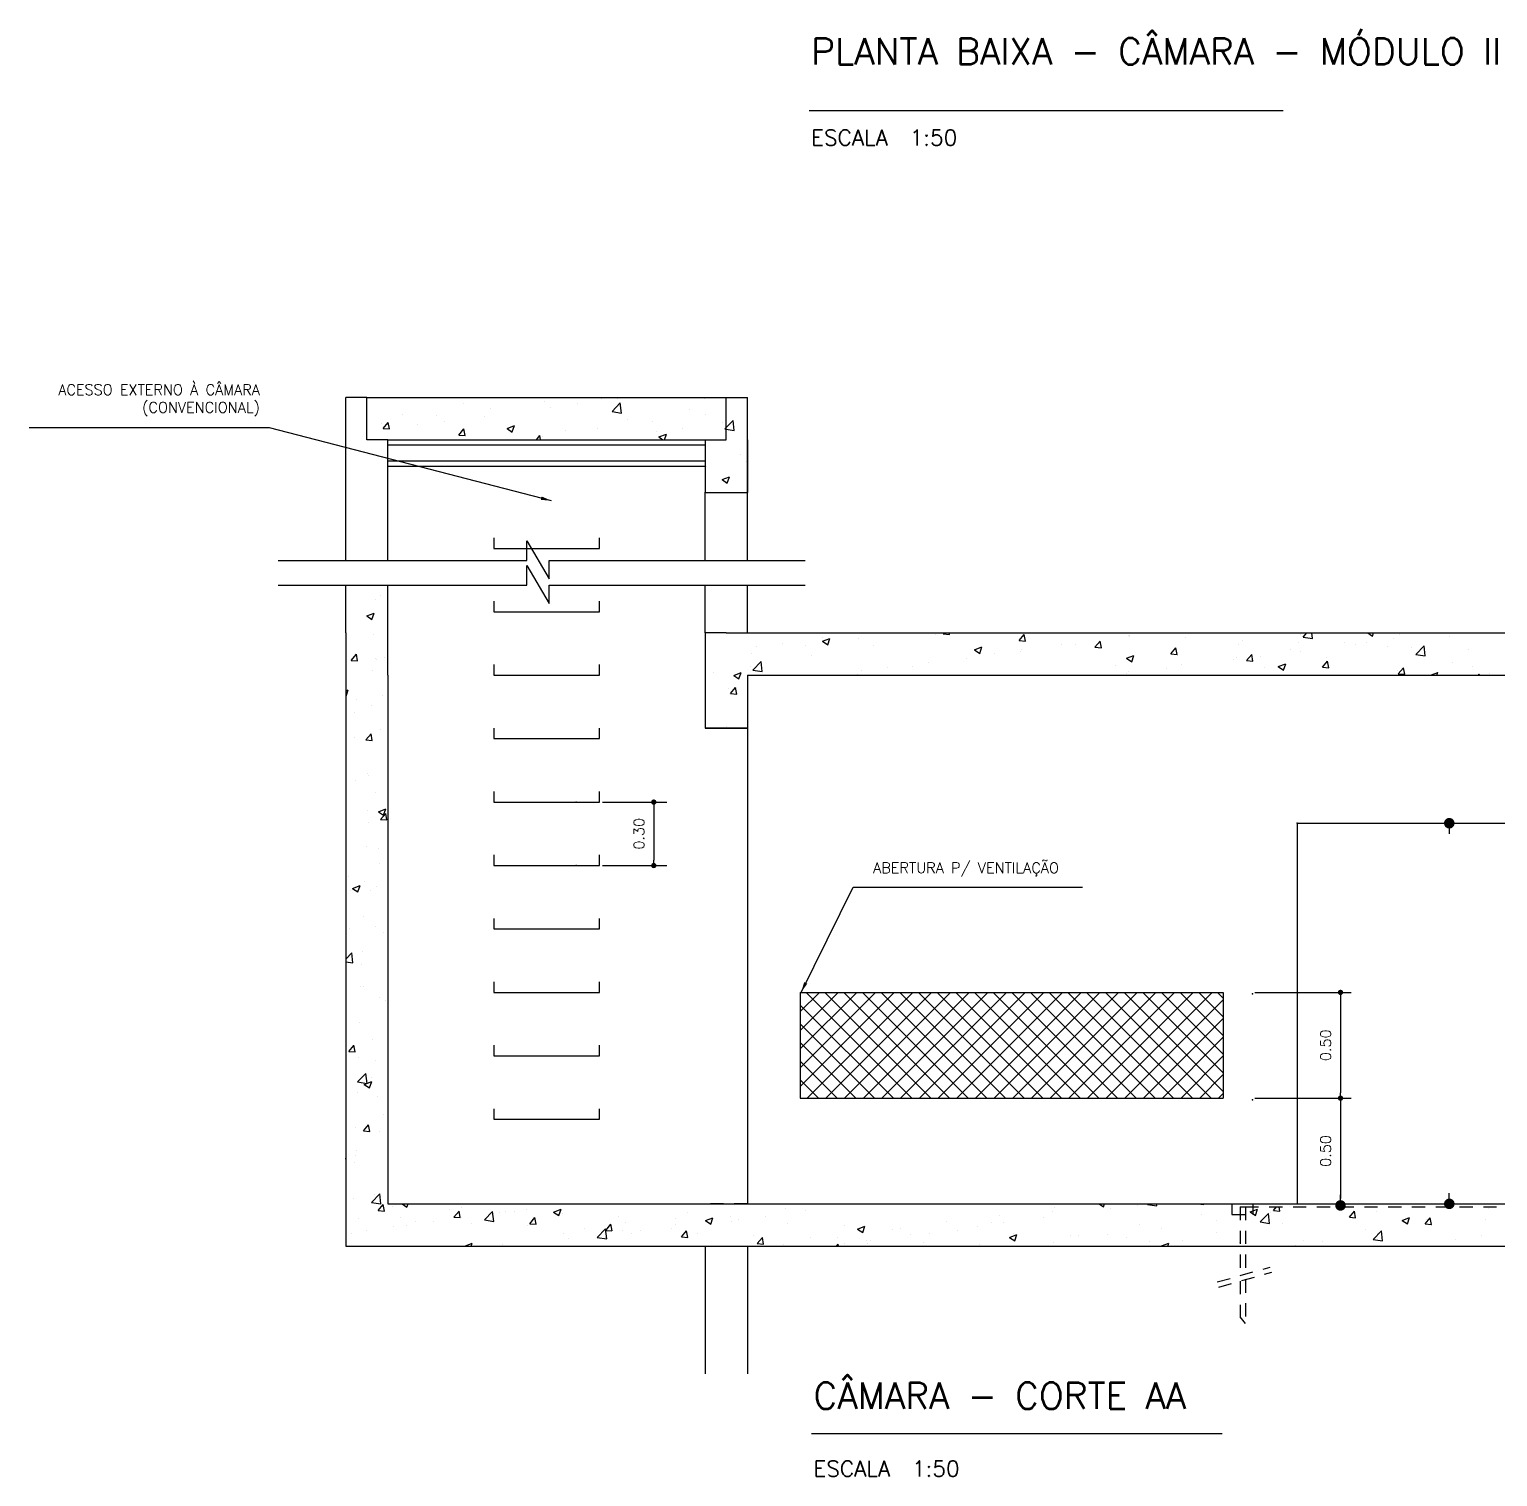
# Model space of a CAD drawing. Extents: x -14.6 to 12.4, y -16 to 11.8.
# Drawn here: x -13.34 to 0.55, y -16 to -2.31 of the extents above; entities that cross this region are included whole.
import ezdxf

# ---------------------------------------------------------------- set-up
doc = ezdxf.new("R2010")
doc.units = 0
doc.header["$LTSCALE"] = 0.5
doc.header["$MEASUREMENT"] = 0
doc.linetypes.add('HIDDEN', pattern=[0.375, 0.25, -0.125])
doc.layers.get('0').update_dxf_attribs({"linetype": 'CONTINUOUS'})
doc.layers.get('DEFPOINTS').update_dxf_attribs({"linetype": 'CONTINUOUS'})
doc.layers.add('DETALHES', color=4, linetype='CONTINUOUS')
doc.styles.add('ROMANS', font='romans')
doc.dimstyles.new('LINEAR', dxfattribs={"dimtxt": 0.1, "dimasz": 0.05, "dimexe": 0.1, "dimexo": 0.3, "dimgap": 0.09, "dimtad": 1, "dimlfac": 0.5, "dimzin": 1, "dimtxsty": 'ROMANS', "dimblk1": 'DOT', "dimblk2": 'DOT', "dimsah": 1, "dimcen": 0.09, "dimclrd": 1, "dimclre": 1, "dimclrt": 3, "dimazin": 3, "dimtfac": 1, "dimtdec": 4, "dimtmove": 0, "dimatfit": 3, "dimtolj": 1, "dimtzin": 1})
doc.dimstyles.new('TEXTO', dxfattribs={"dimtxt": 0.1, "dimasz": 0.1, "dimexe": 0.1, "dimexo": 0.3, "dimgap": 0.09, "dimtad": 1, "dimdec": 4, "dimlfac": 0.5, "dimzin": 5, "dimtxsty": 'ROMANS', "dimcen": 0.09, "dimclrd": 1, "dimclre": 1, "dimclrt": 3, "dimazin": 3, "dimtfac": 1, "dimtdec": 4, "dimtmove": 0, "dimatfit": 3, "dimtolj": 1, "dimtzin": 0})

# ---------------------------------------------------------------- blocks, each defined once
blk = doc.blocks.new('_DOT')
at = {"color": 0, "linetype": 'BYBLOCK'}
blk.add_line((-0.5, 0), (-1, 0), dxfattribs=at)
at = {"color": 0, "linetype": 'BYBLOCK', "const_width": 0.5}
blk.add_lwpolyline([(-0.25, 0, 1), (0.25, 0, 1)], format="xyb", close=True, dxfattribs=at)
blk = doc.blocks.new('*D2')
at = {"color": 1, "linetype": 'BYBLOCK'}
for p, q in [((-7.644, -9.62), (-7.33, -9.62)), ((-7.43, -9.67), (-7.43, -10.17)), ((-7.644, -10.22), (-7.33, -10.22))]:
    blk.add_line(p, q, dxfattribs=at)
at = {"layer": 'DEFPOINTS', "color": 0, "linetype": 'BYBLOCK'}
for p in [(-7.944, -9.62), (-7.944, -10.22), (-7.43, -10.22)]:
    blk.add_point(p, dxfattribs=at)
at = {"color": 1, "linetype": 'BYBLOCK', "xscale": 0.05, "yscale": 0.05, "zscale": 0.05}
for p, rotation in [((-7.43, -9.62), 90), ((-7.43, -10.22), 270)]:
    blk.add_blockref('_DOT', p, dxfattribs=dict(at, rotation=rotation))
at = {"color": 3, "linetype": 'BYBLOCK', "insert": (-7.57, -9.92), "char_height": 0.1, "attachment_point": 5, "rotation": 90, "style": 'ROMANS'}
blk.add_mtext('\\A1;0.30', dxfattribs=at)
blk = doc.blocks.new('*D3')
at = {"color": 1, "linetype": 'BYBLOCK'}
for p, q in [((-1.744, -11.42), (-0.835, -11.42)), ((-0.935, -11.47), (-0.935, -12.37)), ((-1.744, -12.42), (-0.835, -12.42))]:
    blk.add_line(p, q, dxfattribs=at)
at = {"layer": 'DEFPOINTS', "color": 0, "linetype": 'BYBLOCK'}
for p in [(-2.044, -11.42), (-2.044, -12.42), (-0.935, -12.42)]:
    blk.add_point(p, dxfattribs=at)
at = {"color": 1, "linetype": 'BYBLOCK', "xscale": 0.05, "yscale": 0.05, "zscale": 0.05}
for p, rotation in [((-0.935, -11.42), 90), ((-0.935, -12.42), 270)]:
    blk.add_blockref('_DOT', p, dxfattribs=dict(at, rotation=rotation))
at = {"color": 3, "linetype": 'BYBLOCK', "insert": (-1.075, -11.92), "char_height": 0.1, "attachment_point": 5, "rotation": 90, "style": 'ROMANS'}
blk.add_mtext('\\A1;0.50', dxfattribs=at)
blk = doc.blocks.new('*D4')
at = {"color": 1, "linetype": 'BYBLOCK'}
for p, q in [((-1.744, -12.42), (-0.835, -12.42)), ((-0.935, -12.47), (-0.935, -13.37)), ((-1.744, -13.42), (-0.835, -13.42))]:
    blk.add_line(p, q, dxfattribs=at)
at = {"layer": 'DEFPOINTS', "color": 0, "linetype": 'BYBLOCK'}
for p in [(-2.044, -12.42), (-2.044, -13.42), (-0.935, -13.42)]:
    blk.add_point(p, dxfattribs=at)
at = {"color": 1, "linetype": 'BYBLOCK', "xscale": 0.05, "yscale": 0.05, "zscale": 0.05}
for p, rotation in [((-0.935, -12.42), 90), ((-0.935, -13.42), 270)]:
    blk.add_blockref('_DOT', p, dxfattribs=dict(at, rotation=rotation))
at = {"color": 3, "linetype": 'BYBLOCK', "insert": (-1.075, -12.92), "char_height": 0.1, "attachment_point": 5, "rotation": 90, "style": 'ROMANS'}
blk.add_mtext('\\A1;0.50', dxfattribs=at)

msp = doc.modelspace()

# ---------------------------------------------------------------- linework, layer by layer
at = {"color": 8}
for p, q in [((-5.961, -3.077), (-1.477, -3.077)), ((-5.939, -15.593), (-2.055, -15.593))]:
    msp.add_line(p, q, dxfattribs=at)
at = {"color": 4}
for p, q in [((-10.144, -5.792), (-10.344, -5.792)), ((-10.344, -7.335), (-10.344, -5.792)), ((-10.144, -5.792), (-6.744, -5.792)), ((-10.144, -6.192), (-10.144, -5.792)), ((-6.744, -5.792), (-6.544, -5.792)), ((-6.744, -6.192), (-6.744, -5.792)), ((-6.544, -7.335), (-6.544, -5.792)), ((-9.944, -6.192), (-10.144, -6.192)), ((-9.944, -6.192), (-6.944, -6.192)), ((-9.944, -7.335), (-9.944, -6.192)), ((-6.944, -6.192), (-6.744, -6.192)), ((-6.944, -6.192), (-6.944, -6.692)), ((-6.544, -6.192), (-6.544, -6.692)), ((-6.944, -7.335), (-6.944, -6.69)), ((-6.944, -6.692), (-6.544, -6.692)), ((-10.344, -8.02), (-10.344, -7.569)), ((-9.944, -8.42), (-9.944, -7.569)), ((-6.944, -8.02), (-6.944, -7.569)), ((-6.544, -8.02), (-6.544, -7.569)), ((-10.344, -8.02), (-10.344, -13.82)), ((-6.744, -8.02), (-6.944, -8.02)), ((-6.944, -8.02), (-6.944, -8.92)), ((-6.744, -8.02), (9.056, -8.02)), ((-9.944, -8.42), (-9.944, -13.42)), ((-6.544, -8.42), (8.656, -8.42)), ((-6.544, -8.42), (-6.544, -8.92)), ((-6.544, -8.92), (-6.944, -8.92)), ((-6.944, -8.92), (-6.544, -8.92)), ((-9.944, -13.42), (-1.963, -13.42)), ((-1.963, -13.42), (-1.763, -13.42)), ((-1.763, -13.42), (8.656, -13.42)), ((-10.344, -13.82), (9.056, -13.82)), ((-6.944, -13.82), (-6.944, -15.029)), ((-6.544, -13.82), (-6.544, -15.029))]:
    msp.add_line(p, q, dxfattribs=at)
at = {"color": 1}
for p, q in [((-8.467, -5.832), (-8.467, -5.832)), ((-7.936, -5.792), (-7.929, -5.797)), ((-7.928, -5.797), (-7.927, -5.792)), ((-7.774, -5.804), (-7.774, -5.804)), ((-6.948, -5.803), (-6.948, -5.803)), ((-9.811, -5.954), (-9.811, -5.954)), ((-9.486, -5.966), (-9.486, -5.966)), ((-9.228, -5.854), (-9.228, -5.854)), ((-9.035, -5.97), (-9.035, -5.97)), ((-8.972, -5.896), (-8.972, -5.896)), ((-8.403, -5.887), (-8.403, -5.887)), ((-8.153, -5.854), (-8.153, -5.854)), ((-7.825, -5.926), (-7.747, -5.845)), ((-7.825, -5.926), (-7.736, -5.94)), ((-7.736, -5.94), (-7.747, -5.845)), ((-7.096, -5.904), (-7.096, -5.904)), ((-6.941, -5.956), (-6.941, -5.956)), ((-10.005, -6.041), (-10.005, -6.041)), ((-9.99, -6.086), (-9.942, -6.029)), ((-9.99, -6.086), (-9.93, -6.091)), ((-9.93, -6.091), (-9.942, -6.028)), ((-9.664, -6.053), (-9.664, -6.053)), ((-9.413, -6.02), (-9.413, -6.02)), ((-9.273, -6.149), (-9.225, -6.091)), ((-9.213, -6.154), (-9.225, -6.091)), ((-8.818, -6.086), (-8.748, -6.059)), ((-8.818, -6.086), (-8.769, -6.12)), ((-8.769, -6.119), (-8.748, -6.059)), ((-8.263, -6.104), (-8.263, -6.104)), ((-7.96, -6.09), (-7.96, -6.09)), ((-7.679, -6.004), (-7.679, -6.004)), ((-7.446, -6.02), (-7.446, -6.02)), ((-7.155, -6.082), (-7.155, -6.082)), ((-6.776, -6.032), (-6.776, -6.032)), ((-6.758, -6.091), (-6.744, -6.077)), ((-6.758, -6.091), (-6.744, -6.093)), ((-6.744, -6.077), (-6.68, -6.01)), ((-6.744, -6.093), (-6.669, -6.105)), ((-6.669, -6.105), (-6.68, -6.01)), ((-9.273, -6.149), (-9.213, -6.154)), ((-8.539, -6.192), (-8.507, -6.154)), ((-8.5, -6.192), (-8.507, -6.154)), ((-8.479, -6.165), (-8.479, -6.165)), ((-7.405, -6.115), (-7.405, -6.115)), ((-7.381, -6.166), (-7.311, -6.139)), ((-7.381, -6.166), (-7.343, -6.192)), ((-7.329, -6.192), (-7.311, -6.139)), ((-6.609, -6.336), (-6.609, -6.336)), ((-6.554, -6.4), (-6.554, -6.4)), ((-6.784, -6.569), (-6.714, -6.542)), ((-6.784, -6.569), (-6.735, -6.602)), ((-6.735, -6.602), (-6.714, -6.542)), ((-8.632, -7.148), (-8.419, -7.508)), ((-8.632, -7.335), (-8.632, -7.148)), ((-10.984, -7.335), (-8.632, -7.335)), ((-8.419, -7.335), (-5.997, -7.335)), ((-8.419, -7.508), (-8.419, -7.335)), ((-8.632, -7.381), (-8.419, -7.741)), ((-8.632, -7.569), (-8.632, -7.381)), ((-10.984, -7.569), (-8.632, -7.569)), ((-8.419, -7.569), (-5.997, -7.569)), ((-8.419, -7.741), (-8.419, -7.569)), ((-10.066, -7.706), (-10.066, -7.706)), ((-10.015, -7.67), (-10.015, -7.67)), ((-10.145, -7.859), (-10.075, -7.832)), ((-10.145, -7.859), (-10.096, -7.892)), ((-10.096, -7.892), (-10.075, -7.832)), ((-10.078, -8.039), (-10.078, -8.039)), ((-4.769, -8.036), (-4.769, -8.036)), ((-4.692, -8.03), (-4.684, -8.02)), ((-4.692, -8.03), (-4.632, -8.035)), ((-4.632, -8.035), (-4.635, -8.02)), ((-3.975, -8.092), (-3.926, -8.035)), ((-3.915, -8.098), (-3.926, -8.035)), ((-3.465, -8.022), (-3.465, -8.022)), ((-2.944, -8.046), (-2.944, -8.046)), ((-2.931, -8.044), (-2.931, -8.044)), ((-1.311, -8.032), (-1.311, -8.032)), ((-1.289, -8.059), (-1.252, -8.02)), ((-1.2, -8.072), (-1.206, -8.02)), ((-0.678, -8.02), (-0.633, -8.05)), ((-0.633, -8.05), (-0.622, -8.02)), ((-0.38, -8.039), (-0.38, -8.039)), ((-0.057, -8.026), (-0.057, -8.026)), ((0.094, -8.051), (0.094, -8.051)), ((-6.463, -8.15), (-6.463, -8.15)), ((-6.212, -8.117), (-6.212, -8.117)), ((-5.994, -8.14), (-5.994, -8.14)), ((-5.834, -8.067), (-5.834, -8.067)), ((-5.834, -8.099), (-5.764, -8.072)), ((-5.834, -8.099), (-5.784, -8.133)), ((-5.784, -8.133), (-5.764, -8.072)), ((-5.489, -8.076), (-5.489, -8.076)), ((-5.353, -8.136), (-5.353, -8.136)), ((-4.397, -8.179), (-4.327, -8.152)), ((-4.397, -8.179), (-4.347, -8.213)), ((-4.347, -8.213), (-4.327, -8.152)), ((-3.975, -8.092), (-3.915, -8.098)), ((-3.954, -8.179), (-3.954, -8.179)), ((-3.575, -8.129), (-3.575, -8.129)), ((-3.443, -8.125), (-3.443, -8.125)), ((-3.257, -8.155), (-3.209, -8.098)), ((-3.257, -8.155), (-3.197, -8.16)), ((-3.197, -8.16), (-3.209, -8.098)), ((-2.93, -8.054), (-2.93, -8.054)), ((-2.54, -8.218), (-2.492, -8.16)), ((-2.48, -8.223), (-2.492, -8.16)), ((-2.397, -8.067), (-2.397, -8.067)), ((-1.895, -8.132), (-1.895, -8.132)), ((-1.863, -8.089), (-1.863, -8.089)), ((-1.404, -8.178), (-1.404, -8.178)), ((-1.33, -8.112), (-1.33, -8.112)), ((-1.317, -8.192), (-1.317, -8.192)), ((-1.289, -8.059), (-1.2, -8.072)), ((-0.899, -8.114), (-0.899, -8.114)), ((-0.796, -8.134), (-0.796, -8.134)), ((-0.686, -8.109), (-0.686, -8.109)), ((-0.489, -8.151), (-0.489, -8.151)), ((-0.435, -8.076), (-0.435, -8.076)), ((-0.262, -8.157), (-0.262, -8.157)), ((-0.222, -8.224), (-0.144, -8.143)), ((-0.133, -8.238), (-0.144, -8.143)), ((0.272, -8.179), (0.272, -8.179)), ((-10.291, -8.28), (-10.243, -8.222)), ((-10.291, -8.28), (-10.231, -8.285)), ((-10.231, -8.285), (-10.243, -8.222)), ((-10.065, -8.262), (-10.065, -8.262)), ((-10.056, -8.267), (-10.056, -8.267)), ((-9.981, -8.253), (-9.981, -8.253)), ((-6.507, -8.211), (-6.507, -8.211)), ((-6.493, -8.371), (-6.415, -8.289)), ((-6.404, -8.384), (-6.415, -8.289)), ((-5.936, -8.236), (-5.936, -8.236)), ((-4.836, -8.295), (-4.836, -8.295)), ((-4.468, -8.264), (-4.468, -8.264)), ((-4.204, -8.212), (-4.204, -8.212)), ((-3.963, -8.2), (-3.963, -8.2)), ((-3.061, -8.332), (-3.061, -8.332)), ((-2.96, -8.259), (-2.89, -8.232)), ((-2.96, -8.259), (-2.91, -8.293)), ((-2.91, -8.293), (-2.89, -8.232)), ((-2.54, -8.218), (-2.48, -8.223)), ((-2.478, -8.232), (-2.478, -8.232)), ((-2.437, -8.323), (-2.437, -8.323)), ((-1.946, -8.275), (-1.946, -8.275)), ((-1.918, -8.248), (-1.918, -8.248)), ((-1.823, -8.281), (-1.775, -8.223)), ((-1.823, -8.281), (-1.763, -8.286)), ((-1.763, -8.286), (-1.774, -8.223)), ((-1.696, -8.242), (-1.696, -8.242)), ((-1.523, -8.339), (-1.453, -8.312)), ((-1.473, -8.373), (-1.452, -8.312)), ((-1.105, -8.343), (-1.057, -8.286)), ((-1.072, -8.251), (-1.072, -8.251)), ((-1.046, -8.349), (-1.057, -8.286)), ((-0.222, -8.224), (-0.133, -8.238)), ((0.122, -8.301), (0.122, -8.301)), ((-10.09, -8.372), (-10.09, -8.372)), ((-6.863, -8.397), (-6.863, -8.397)), ((-6.674, -8.422), (-6.604, -8.395)), ((-6.674, -8.422), (-6.624, -8.455)), ((-6.624, -8.455), (-6.604, -8.395)), ((-6.519, -8.336), (-6.519, -8.336)), ((-6.493, -8.371), (-6.404, -8.384)), ((-6.329, -8.42), (-6.329, -8.42)), ((-5.501, -8.409), (-5.501, -8.409)), ((-5.465, -8.378), (-5.465, -8.378)), ((-5.215, -8.345), (-5.215, -8.345)), ((-4.981, -8.334), (-4.981, -8.334)), ((-2.957, -8.408), (-2.957, -8.408)), ((-2.942, -8.387), (-2.942, -8.387)), ((-2.578, -8.358), (-2.578, -8.358)), ((-1.655, -8.351), (-1.655, -8.351)), ((-1.523, -8.339), (-1.473, -8.373)), ((-1.105, -8.343), (-1.046, -8.349)), ((-0.392, -8.372), (-0.392, -8.372)), ((-0.388, -8.406), (-0.34, -8.349)), ((-0.388, -8.406), (-0.328, -8.411)), ((-0.328, -8.411), (-0.34, -8.349)), ((-0.085, -8.419), (-0.015, -8.393)), ((-0.085, -8.419), (-0.085, -8.42)), ((-0.025, -8.42), (-0.015, -8.392)), ((0.312, -8.337), (0.312, -8.337)), ((0.37, -8.42), (0.377, -8.411)), ((0.379, -8.42), (0.377, -8.411)), ((0.476, -8.401), (0.476, -8.401)), ((-10.344, -8.567), (-10.319, -8.557)), ((-10.339, -8.617), (-10.319, -8.557)), ((-6.726, -8.544), (-6.726, -8.544)), ((-6.705, -8.594), (-6.657, -8.536)), ((-6.705, -8.594), (-6.645, -8.599)), ((-6.645, -8.599), (-6.657, -8.536)), ((-6.652, -8.532), (-6.652, -8.532)), ((-10.344, -8.614), (-10.339, -8.617)), ((-10.244, -8.648), (-10.244, -8.648)), ((-10.102, -8.705), (-10.102, -8.705)), ((-9.994, -8.615), (-9.994, -8.615)), ((-10.264, -8.77), (-10.264, -8.77)), ((-10.257, -9.009), (-10.257, -9.009)), ((-10.152, -9.032), (-10.104, -8.975)), ((-10.092, -9.037), (-10.104, -8.974)), ((-10.018, -8.937), (-10.018, -8.937)), ((-6.738, -8.906), (-6.738, -8.906)), ((-10.152, -9.032), (-10.093, -9.037)), ((-10.114, -9.037), (-10.114, -9.037)), ((-10.248, -9.416), (-10.248, -9.416)), ((-10.142, -9.354), (-10.142, -9.354)), ((-10.127, -9.37), (-10.127, -9.37)), ((-10.059, -9.533), (-10.059, -9.533)), ((-10.139, -9.703), (-10.139, -9.703)), ((-10.035, -9.712), (-9.965, -9.685)), ((-10.035, -9.712), (-9.985, -9.745)), ((-9.985, -9.745), (-9.965, -9.685)), ((-10.124, -9.812), (-10.124, -9.812)), ((-10.014, -9.784), (-9.965, -9.727)), ((-10.014, -9.784), (-9.954, -9.789)), ((-9.954, -9.789), (-9.965, -9.727)), ((-10.151, -10.036), (-10.151, -10.036)), ((-10.036, -10.059), (-10.036, -10.059)), ((-10.021, -10.203), (-10.021, -10.203)), ((-10.319, -10.323), (-10.319, -10.323)), ((-10.278, -10.437), (-10.208, -10.41)), ((-10.229, -10.47), (-10.208, -10.41)), ((-10.163, -10.369), (-10.163, -10.369)), ((-10.299, -10.454), (-10.299, -10.454)), ((-10.278, -10.437), (-10.229, -10.47)), ((-10.108, -10.457), (-10.108, -10.457)), ((-10.049, -10.421), (-10.049, -10.421)), ((-10.312, -10.815), (-10.312, -10.815)), ((-10.175, -10.702), (-10.175, -10.702)), ((-10.062, -10.8), (-10.062, -10.8)), ((-9.984, -10.854), (-9.984, -10.854)), ((-10.344, -11.107), (-10.286, -11.046)), ((-10.275, -11.141), (-10.286, -11.046)), ((-10.187, -11.035), (-10.187, -11.035)), ((-10.344, -11.13), (-10.275, -11.141)), ((-10.196, -11.16), (-10.196, -11.16)), ((-10.2, -11.368), (-10.2, -11.368)), ((-10.179, -11.365), (-10.179, -11.365)), ((-10.024, -11.469), (-10.024, -11.469)), ((-9.968, -11.499), (-9.968, -11.499)), ((-6.044, -12.309), (-5.156, -11.42)), ((-6.044, -12.132), (-5.332, -11.42)), ((-6.044, -11.955), (-5.509, -11.42)), ((-6.044, -11.779), (-5.686, -11.42)), ((-6.044, -11.602), (-5.863, -11.42)), ((-4.988, -12.42), (-5.988, -11.42)), ((-5.979, -12.42), (-4.979, -11.42)), ((-4.811, -12.42), (-5.811, -11.42)), ((-5.802, -12.42), (-4.802, -11.42)), ((-4.634, -12.42), (-5.634, -11.42)), ((-5.625, -12.42), (-4.625, -11.42)), ((-4.457, -12.42), (-5.457, -11.42)), ((-5.448, -12.42), (-4.448, -11.42)), ((-4.28, -12.42), (-5.28, -11.42)), ((-5.272, -12.42), (-4.272, -11.42)), ((-4.104, -12.42), (-5.104, -11.42)), ((-5.095, -12.42), (-4.095, -11.42)), ((-3.927, -12.42), (-4.927, -11.42)), ((-4.918, -12.42), (-3.918, -11.42)), ((-3.75, -12.42), (-4.75, -11.42)), ((-4.741, -12.42), (-3.741, -11.42)), ((-3.573, -12.42), (-4.573, -11.42)), ((-4.565, -12.42), (-3.565, -11.42)), ((-3.397, -12.42), (-4.397, -11.42)), ((-4.388, -12.42), (-3.388, -11.42)), ((-3.22, -12.42), (-4.22, -11.42)), ((-4.211, -12.42), (-3.211, -11.42)), ((-3.043, -12.42), (-4.043, -11.42)), ((-4.034, -12.42), (-3.034, -11.42)), ((-2.866, -12.42), (-3.866, -11.42)), ((-3.857, -12.42), (-2.857, -11.42)), ((-2.689, -12.42), (-3.689, -11.42)), ((-3.681, -12.42), (-2.681, -11.42)), ((-2.513, -12.42), (-3.513, -11.42)), ((-3.504, -12.42), (-2.504, -11.42)), ((-2.336, -12.42), (-3.336, -11.42)), ((-3.327, -12.42), (-2.327, -11.42)), ((-2.159, -12.42), (-3.159, -11.42)), ((-3.15, -12.42), (-2.15, -11.42)), ((-2.044, -12.358), (-2.982, -11.42)), ((-2.974, -12.42), (-2.044, -11.491)), ((-2.044, -12.181), (-2.806, -11.42)), ((-2.044, -12.004), (-2.629, -11.42)), ((-2.044, -11.828), (-2.452, -11.42)), ((-2.044, -11.651), (-2.275, -11.42)), ((-5.164, -12.42), (-6.044, -11.54)), ((-10.212, -11.701), (-10.212, -11.701)), ((-5.341, -12.42), (-6.044, -11.717)), ((-2.797, -12.42), (-2.044, -11.668)), ((-10.315, -11.978), (-10.266, -11.921)), ((-10.255, -11.983), (-10.266, -11.92)), ((-10.091, -11.865), (-10.091, -11.865)), ((-5.518, -12.42), (-6.044, -11.893)), ((-2.62, -12.42), (-2.044, -11.844)), ((-10.315, -11.978), (-10.255, -11.983)), ((-10.224, -12.034), (-10.224, -12.034)), ((-10.065, -12.066), (-10.065, -12.066)), ((-5.695, -12.42), (-6.044, -12.07)), ((-2.443, -12.42), (-2.044, -12.021)), ((-10.231, -12.267), (-10.154, -12.186)), ((-10.142, -12.281), (-10.153, -12.186)), ((-2.266, -12.42), (-2.044, -12.198)), ((-10.231, -12.267), (-10.143, -12.281)), ((-10.168, -12.29), (-10.098, -12.263)), ((-10.168, -12.29), (-10.118, -12.323)), ((-10.118, -12.323), (-10.098, -12.263)), ((-10.104, -12.227), (-10.104, -12.227)), ((-5.871, -12.42), (-6.044, -12.247)), ((-10.236, -12.366), (-10.236, -12.366)), ((-10.039, -12.407), (-10.039, -12.407)), ((-2.09, -12.42), (-2.044, -12.375)), ((-9.988, -12.571), (-9.988, -12.571)), ((-10.248, -12.699), (-10.248, -12.699)), ((-10.176, -12.73), (-10.128, -12.673)), ((-10.176, -12.73), (-10.116, -12.735)), ((-10.116, -12.735), (-10.128, -12.673)), ((-10.027, -12.735), (-10.027, -12.735)), ((-10.344, -12.989), (-10.341, -12.988)), ((-10.344, -12.997), (-10.341, -12.988)), ((-10.26, -13.032), (-10.26, -13.032)), ((-10.251, -12.966), (-10.251, -12.966)), ((-10.238, -12.915), (-10.238, -12.915)), ((-10.099, -13.407), (-10.021, -13.326)), ((-10.01, -13.42), (-10.021, -13.326)), ((-10.273, -13.365), (-10.273, -13.365)), ((-10.099, -13.407), (-10.01, -13.421)), ((-10.068, -13.332), (-10.068, -13.332)), ((-10.037, -13.482), (-9.989, -13.425)), ((-9.977, -13.488), (-9.989, -13.425)), ((-9.899, -13.449), (-9.899, -13.449)), ((-9.811, -13.42), (-9.765, -13.451)), ((-9.765, -13.451), (-9.754, -13.42)), ((-9.245, -13.452), (-9.245, -13.452)), ((-8.256, -13.423), (-8.256, -13.423)), ((-6.188, -13.467), (-6.188, -13.467)), ((-3.638, -13.451), (-3.638, -13.451)), ((-3.219, -13.42), (-3.176, -13.449)), ((-3.176, -13.449), (-3.166, -13.42)), ((-3.108, -13.465), (-3.108, -13.465)), ((-2.858, -13.432), (-2.858, -13.432)), ((-2.761, -13.426), (-2.755, -13.42)), ((-2.761, -13.426), (-2.672, -13.44)), ((-2.672, -13.439), (-2.674, -13.42)), ((-2.286, -13.42), (-2.286, -13.42)), ((-2.286, -13.42), (-2.226, -13.426)), ((-2.226, -13.426), (-2.227, -13.42)), ((-1.789, -13.495), (-1.719, -13.469)), ((-1.739, -13.529), (-1.719, -13.469)), ((-1.569, -13.483), (-1.54, -13.449)), ((-1.509, -13.488), (-1.516, -13.449)), ((0.465, -13.466), (0.465, -13.466)), ((-10.222, -13.56), (-10.222, -13.56)), ((-10.037, -13.482), (-9.977, -13.488)), ((-9.829, -13.552), (-9.829, -13.552)), ((-9.688, -13.583), (-9.688, -13.583)), ((-9.516, -13.589), (-9.516, -13.589)), ((-9.365, -13.471), (-9.365, -13.471)), ((-9.32, -13.545), (-9.272, -13.488)), ((-9.32, -13.545), (-9.26, -13.55)), ((-9.26, -13.55), (-9.272, -13.488)), ((-9.252, -13.553), (-9.252, -13.553)), ((-9.154, -13.606), (-9.154, -13.606)), ((-9.032, -13.572), (-8.954, -13.491)), ((-9.032, -13.572), (-8.943, -13.586)), ((-8.943, -13.586), (-8.954, -13.491)), ((-8.885, -13.506), (-8.885, -13.506)), ((-8.831, -13.494), (-8.831, -13.494)), ((-8.747, -13.489), (-8.747, -13.489)), ((-8.635, -13.473), (-8.635, -13.473)), ((-8.603, -13.608), (-8.554, -13.55)), ((-8.603, -13.608), (-8.543, -13.613)), ((-8.543, -13.613), (-8.554, -13.55)), ((-8.377, -13.498), (-8.307, -13.471)), ((-8.377, -13.498), (-8.328, -13.531)), ((-8.328, -13.531), (-8.307, -13.471)), ((-8.297, -13.516), (-8.297, -13.516)), ((-7.763, -13.539), (-7.763, -13.539)), ((-7.697, -13.601), (-7.697, -13.601)), ((-7.229, -13.561), (-7.229, -13.561)), ((-7.114, -13.501), (-7.114, -13.501)), ((-6.94, -13.578), (-6.87, -13.551)), ((-6.94, -13.578), (-6.891, -13.611)), ((-6.89, -13.611), (-6.87, -13.551)), ((-6.702, -13.537), (-6.702, -13.537)), ((-6.696, -13.584), (-6.696, -13.584)), ((-6.627, -13.568), (-6.627, -13.568)), ((-6.376, -13.535), (-6.376, -13.535)), ((-6.162, -13.607), (-6.162, -13.607)), ((-5.998, -13.485), (-5.998, -13.485)), ((-4.662, -13.59), (-4.662, -13.59)), ((-4.239, -13.597), (-4.239, -13.597)), ((-4.157, -13.526), (-4.157, -13.526)), ((-4.118, -13.598), (-4.118, -13.598)), ((-3.74, -13.548), (-3.74, -13.548)), ((-3.656, -13.497), (-3.656, -13.497)), ((-2.25, -13.517), (-2.25, -13.517)), ((-2.112, -13.575), (-2.112, -13.575)), ((-1.789, -13.495), (-1.739, -13.529)), ((-1.694, -13.591), (-1.616, -13.51)), ((-1.694, -13.591), (-1.605, -13.605)), ((-1.605, -13.605), (-1.616, -13.51)), ((-1.599, -13.504), (-1.599, -13.504)), ((-1.569, -13.483), (-1.509, -13.488)), ((-0.851, -13.546), (-0.803, -13.489)), ((-0.851, -13.546), (-0.792, -13.551)), ((-0.85, -13.527), (-0.85, -13.527)), ((-0.792, -13.551), (-0.803, -13.488)), ((-0.599, -13.494), (-0.599, -13.494)), ((-0.352, -13.576), (-0.281, -13.549)), ((-0.352, -13.576), (-0.302, -13.609)), ((-0.302, -13.609), (-0.281, -13.549)), ((-0.134, -13.609), (-0.086, -13.551)), ((-0.134, -13.609), (-0.074, -13.614)), ((-0.119, -13.566), (-0.119, -13.566)), ((-0.074, -13.614), (-0.086, -13.551)), ((0.432, -13.564), (0.432, -13.564)), ((-10.285, -13.698), (-10.285, -13.698)), ((-10.146, -13.672), (-10.146, -13.672)), ((-9.895, -13.639), (-9.895, -13.639)), ((-9.765, -13.623), (-9.765, -13.623)), ((-8.62, -13.628), (-8.62, -13.628)), ((-8.28, -13.701), (-8.28, -13.701)), ((-8.24, -13.747), (-8.24, -13.747)), ((-8.086, -13.651), (-8.086, -13.651)), ((-7.964, -13.738), (-7.887, -13.657)), ((-7.964, -13.738), (-7.875, -13.752)), ((-7.887, -13.734), (-7.887, -13.734)), ((-7.875, -13.752), (-7.886, -13.657)), ((-7.885, -13.671), (-7.837, -13.613)), ((-7.885, -13.671), (-7.826, -13.676)), ((-7.825, -13.676), (-7.837, -13.613)), ((-7.726, -13.676), (-7.726, -13.676)), ((-7.637, -13.701), (-7.637, -13.701)), ((-7.552, -13.673), (-7.552, -13.673)), ((-7.258, -13.651), (-7.258, -13.651)), ((-7.221, -13.612), (-7.221, -13.612)), ((-7.168, -13.733), (-7.12, -13.676)), ((-7.168, -13.733), (-7.108, -13.739)), ((-7.108, -13.739), (-7.12, -13.676)), ((-7.019, -13.696), (-7.019, -13.696)), ((-6.485, -13.718), (-6.485, -13.718)), ((-6.451, -13.796), (-6.403, -13.739)), ((-6.391, -13.801), (-6.403, -13.739)), ((-5.951, -13.741), (-5.951, -13.741)), ((-5.695, -13.736), (-5.695, -13.736)), ((-5.628, -13.629), (-5.628, -13.629)), ((-5.503, -13.658), (-5.433, -13.631)), ((-5.503, -13.658), (-5.453, -13.691)), ((-5.453, -13.691), (-5.433, -13.631)), ((-5.176, -13.661), (-5.176, -13.661)), ((-5.094, -13.652), (-5.094, -13.652)), ((-5, -13.714), (-5, -13.714)), ((-4.822, -13.697), (-4.822, -13.697)), ((-4.56, -13.674), (-4.56, -13.674)), ((-4.369, -13.631), (-4.369, -13.631)), ((-4.066, -13.738), (-3.996, -13.711)), ((-4.066, -13.738), (-4.016, -13.771)), ((-4.027, -13.697), (-4.027, -13.697)), ((-4.016, -13.771), (-3.996, -13.711)), ((-3.493, -13.719), (-3.493, -13.719)), ((-3.416, -13.717), (-3.416, -13.717)), ((-3.137, -13.714), (-3.137, -13.714)), ((-2.959, -13.742), (-2.959, -13.742)), ((-2.833, -13.617), (-2.833, -13.617)), ((-2.632, -13.65), (-2.632, -13.65)), ((-2.11, -13.693), (-2.11, -13.693)), ((-1.481, -13.61), (-1.481, -13.61)), ((-0.702, -13.666), (-0.702, -13.666)), ((-0.626, -13.757), (-0.548, -13.676)), ((-0.586, -13.698), (-0.586, -13.698)), ((-0.537, -13.771), (-0.548, -13.676)), ((-0.073, -13.628), (-0.073, -13.628)), ((0.398, -13.723), (0.398, -13.723)), ((-9.217, -13.82), (-9.148, -13.793)), ((-9.156, -13.82), (-9.148, -13.793)), ((-8.863, -13.802), (-8.863, -13.802)), ((-8.519, -13.817), (-8.519, -13.817)), ((-6.451, -13.796), (-6.391, -13.801)), ((-6.2, -13.8), (-6.2, -13.8)), ((-5.701, -13.82), (-5.685, -13.801)), ((-5.682, -13.82), (-5.685, -13.801)), ((-5.629, -13.797), (-5.629, -13.797)), ((-5.417, -13.763), (-5.417, -13.763)), ((-5.406, -13.798), (-5.406, -13.798)), ((-5.379, -13.764), (-5.379, -13.764)), ((-4.883, -13.786), (-4.883, -13.786)), ((-4.35, -13.809), (-4.35, -13.809)), ((-4, -13.817), (-4, -13.817)), ((-3.65, -13.784), (-3.65, -13.784)), ((-2.742, -13.776), (-2.742, -13.776)), ((-2.629, -13.818), (-2.559, -13.791)), ((-2.629, -13.818), (-2.626, -13.82)), ((-2.568, -13.82), (-2.559, -13.791)), ((-2.425, -13.764), (-2.425, -13.764)), ((-1.357, -13.81), (-1.357, -13.81)), ((-1.285, -13.766), (-1.285, -13.766)), ((-1.106, -13.773), (-1.106, -13.773)), ((-0.626, -13.757), (-0.537, -13.771)), ((0.148, -13.756), (0.148, -13.756))]:
    msp.add_line(p, q, dxfattribs=at)
at = {"color": 2}
for p, q in [((-9.944, -6.242), (-6.944, -6.242)), ((-9.944, -6.392), (-6.944, -6.392)), ((-9.944, -6.442), (-6.944, -6.442))]:
    msp.add_line(p, q, dxfattribs=at)
at = {"color": 0}
for p, q in [((-6.932, -6.448), (-6.932, -6.448)), ((-6.044, -11.425), (-6.039, -11.42)), ((-2.044, -11.474), (-2.098, -11.42)), ((-1.891, -13.787), (-1.891, -13.787))]:
    msp.add_line(p, q, dxfattribs=at)
at = {"color": 5}
for p, q in [((-8.944, -7.12), (-8.944, -7.22)), ((-8.944, -7.22), (-7.944, -7.22)), ((-7.944, -7.22), (-7.944, -7.12)), ((-8.944, -7.72), (-8.944, -7.82)), ((-7.944, -7.82), (-7.944, -7.72)), ((-8.944, -7.82), (-7.944, -7.82)), ((-8.944, -8.32), (-8.944, -8.42)), ((-7.944, -8.42), (-7.944, -8.32)), ((-8.944, -8.42), (-7.944, -8.42)), ((-8.944, -8.92), (-8.944, -9.02)), ((-8.944, -9.02), (-7.944, -9.02)), ((-7.944, -9.02), (-7.944, -8.92)), ((-8.944, -9.52), (-8.944, -9.62)), ((-7.944, -9.62), (-7.944, -9.52)), ((-8.944, -9.62), (-7.944, -9.62)), ((-8.944, -10.12), (-8.944, -10.22)), ((-7.944, -10.22), (-7.944, -10.12)), ((-8.944, -10.22), (-7.944, -10.22)), ((-8.944, -10.72), (-8.944, -10.82)), ((-8.944, -10.82), (-7.944, -10.82)), ((-7.944, -10.82), (-7.944, -10.72)), ((-8.944, -11.32), (-8.944, -11.42)), ((-7.944, -11.42), (-7.944, -11.32)), ((-8.944, -11.42), (-7.944, -11.42)), ((-8.944, -11.92), (-8.944, -12.02)), ((-7.944, -12.02), (-7.944, -11.92)), ((-8.944, -12.02), (-7.944, -12.02)), ((-8.944, -12.52), (-8.944, -12.62)), ((-8.944, -12.62), (-7.944, -12.62)), ((-7.944, -12.62), (-7.944, -12.52))]:
    msp.add_line(p, q, dxfattribs=at)
at = {"color": 3}
for p, q in [((-6.544, -8.92), (-6.544, -13.42)), ((-1.344, -9.82), (6.656, -9.82)), ((-1.344, -9.82), (-1.344, -13.42)), ((-6.044, -11.42), (-2.044, -11.42)), ((-6.044, -11.42), (-6.044, -12.42)), ((-2.044, -11.42), (-2.044, -12.42)), ((-6.044, -12.42), (-2.044, -12.42))]:
    msp.add_line(p, q, dxfattribs=at)
at = {"color": 1, "linetype": 'BYBLOCK'}
for p, q in [((-7.914, -9.62), (-7.305, -9.62)), ((-1.094, -9.82), (0.194, -9.82)), ((-7.914, -10.22), (-7.305, -10.22)), ((-0.935, -12.535), (-0.935, -13.335)), ((-1.094, -13.42), (0.194, -13.42))]:
    msp.add_line(p, q, dxfattribs=at)
at = {"color": 1, "linetype": 'HIDDEN'}
msp.add_line((-6.544, -13.42), (-6.944, -13.42), dxfattribs=at)
at = {"color": 4, "linetype": 'HIDDEN'}
for p, q in [((-1.963, -13.42), (-1.963, -13.52)), ((-1.763, -13.42), (-1.763, -13.52)), ((-1.963, -13.52), (-1.763, -13.52))]:
    msp.add_line(p, q, dxfattribs=at)
at = {"color": 3, "linetype": 'HIDDEN'}
for p, q in [((-1.884, -13.449), (-1.884, -14.098)), ((-1.884, -13.449), (-1.834, -13.449)), ((-1.834, -13.449), (-1.834, -14.084)), ((-1.834, -13.449), (8.447, -13.449)), ((-1.884, -14.15), (-1.884, -14.49)), ((-1.834, -14.136), (-1.834, -14.551)), ((-1.834, -14.551), (-1.884, -14.49))]:
    msp.add_line(p, q, dxfattribs=at)
at = {"color": 2, "linetype": 'HIDDEN'}
for p, q in [((-2.1, -14.158), (-1.599, -14.019)), ((-2.086, -14.207), (-1.585, -14.067))]:
    msp.add_line(p, q, dxfattribs=at)
at = {"color": 0, "linetype": 'BYBLOCK'}
for p in [(-8.164, -9.62), (-1.344, -9.82), (0.094, -9.82), (-8.164, -10.22), (-1.768, -11.435), (-1.768, -12.435), (-1.768, -12.435), (-1.344, -13.42), (-0.935, -13.435), (-0.935, -13.435)]:
    msp.add_point(p, dxfattribs=at)

# ---------------------------------------------------------------- block references
at = {"color": 1, "linetype": 'BYBLOCK', "xscale": 0.1, "yscale": 0.1, "zscale": 0.1}
for p, rotation in [((0.094, -9.82), 90), ((0.094, -13.42), 270), ((-0.935, -13.435), 270)]:
    msp.add_blockref('_DOT', p, dxfattribs=dict(at, rotation=rotation))

# ---------------------------------------------------------------- texts
at = {"color": 6, "style": 'ROMANS'}
for s, p in [('PLANTA BAIXA - CÂMARA - MÓDULO II', (-5.942, -2.644)), ('CÂMARA - CORTE AA', (-5.92, -15.36))]:
    msp.add_text(s, height=0.25, dxfattribs=at).set_placement(p)
at = {"color": 4, "style": 'ROMANS'}
for p in [(-5.942, -3.41), (-5.92, -16)]:
    msp.add_text('ESCALA  1:50', height=0.15, dxfattribs=at).set_placement(p)
at = {"layer": 'DETALHES', "color": 3, "char_height": 0.1, "style": 'ROMANS'}
for s, insert, attachment_point in [('\\A1;ACESSO EXTERNO À CÂMARA\\P(CONVENCIONAL)', (-11.155, -5.82), 6), ('\\A1;ABERTURA P/ VENTILAÇÃO', (-5.355, -10.258), 4)]:
    msp.add_mtext(s, dxfattribs=dict(at, insert=insert, attachment_point=attachment_point))

# ---------------------------------------------------------------- dimensions: what is measured, and where the dimension line sits
at = {"layer": 'DETALHES'}
dim = msp.add_linear_dim(base=(-7.43, -10.22), p1=(-7.944, -9.62), p2=(-7.944, -10.22), angle=90, dimstyle='LINEAR', dxfattribs=at)
dim.commit()
dim.dimension.update_dxf_attribs({"geometry": '*D2', "text_midpoint": (-7.57, -9.92)})
for base, p1, p2, picture, middle in [((-0.935, -12.42), (-2.044, -11.42), (-2.044, -12.42), '*D3', (-1.075, -11.92)), ((-0.935, -13.42), (-2.044, -12.42), (-2.044, -13.42), '*D4', (-1.075, -12.92))]:
    dim = msp.add_linear_dim(base=base, p1=p1, p2=p2, angle=90, text='0.50', dimstyle='LINEAR', dxfattribs=at)
    dim.commit()
    dim.dimension.update_dxf_attribs({"geometry": picture, "text_midpoint": middle})

# ---------------------------------------------------------------- leaders
at = {"layer": 'DETALHES', "color": 1, "annotation_type": 0, "has_hookline": 1}
for points, hookline_direction, text_width in [([(-8.398, -6.77), (-11.065, -6.079)], 1, 2.181), ([(-6.037, -11.42), (-5.545, -10.424), (-5.445, -10.424)], 0, 1.981)]:
    msp.add_leader(points, dimstyle='TEXTO', dxfattribs=dict(at, hookline_direction=hookline_direction, text_width=text_width))

doc.saveas('drawing.dxf')
